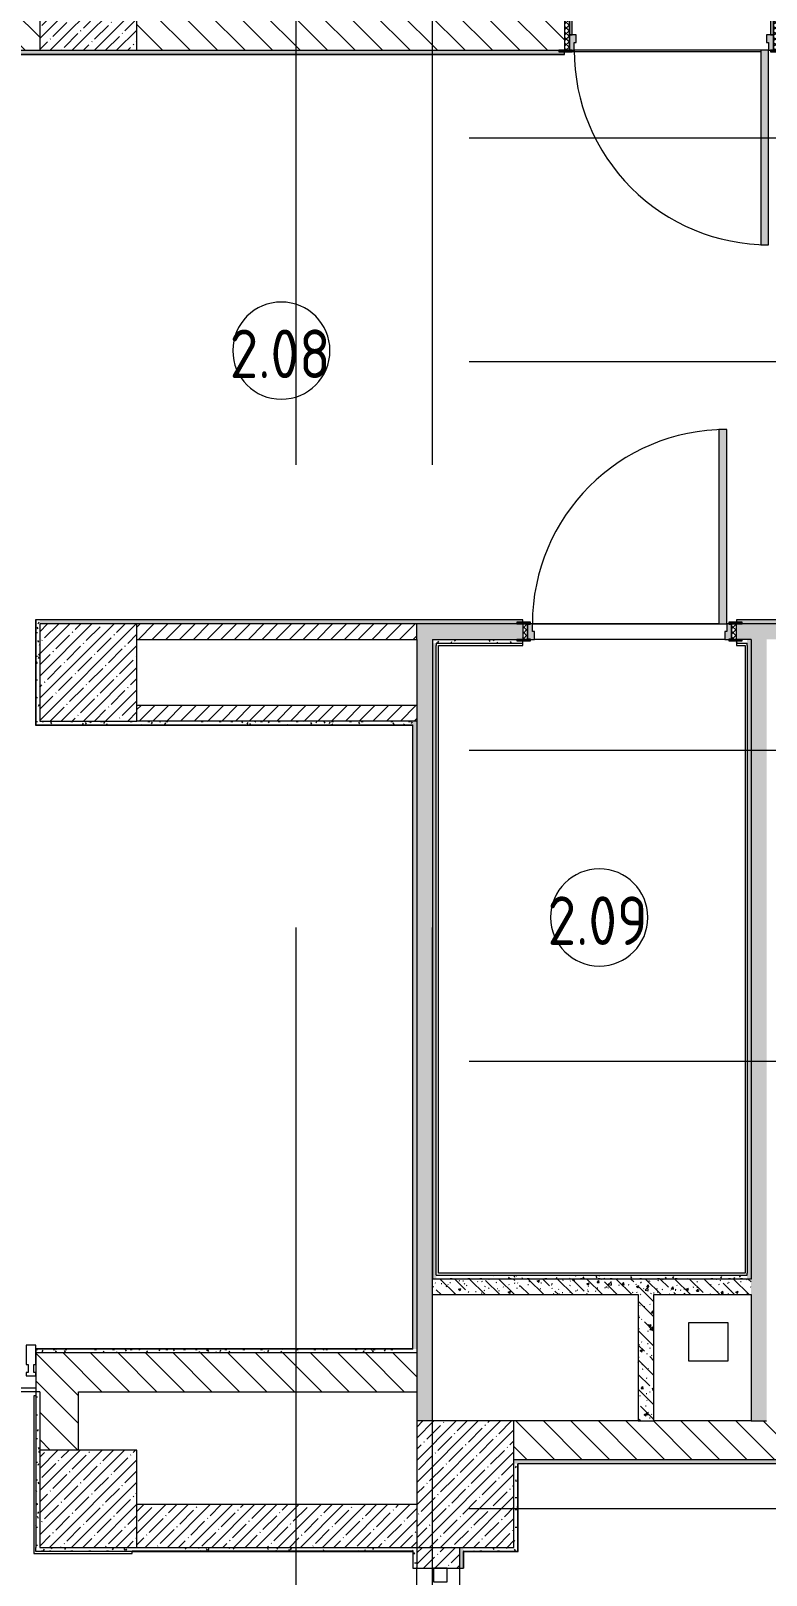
# Model space of a CAD drawing. Header units: millimetres. Extents: x -6228 to 201956, y -8553 to 30426.
# Drawn here: x 170446 to 174229, y 10757 to 18700 of the extents above; entities that cross this region are included whole.
import ezdxf

# ---------------------------------------------------------------- set-up
doc = ezdxf.new("R2010")
doc.units = ezdxf.units.MM
doc.linetypes.add('Осевая', pattern=[15875, 3175, -2381.25, 7937.5, -2381.25])
for name, color, linetype, lineweight in [('A-AREA-IDEN', 7, 'Continuous', 9), ('A-GLAZ-CWMG-3', 7, 'Continuous', 9), ('A-WALL-4', 7, 'Continuous', 13), ('I-WALL-5', 7, 'Continuous', 9), ('S-COLS-2', 7, 'Continuous', 9), ('Оси-2', 7, 'Осевая', 9)]:
    doc.layers.add(name, color=color, linetype=linetype, lineweight=lineweight)
for name, color, linetype, lineweight, true_color in [('A-DOOR-5', 7, 'Continuous', 9, 0xaaaaaa), ('A-DOOR-6', 7, 'Continuous', 9, 0xe2e2e2), ('A-DOOR-FRAM-4', 7, 'Continuous', 9, 0xe2e2e2), ('A-DOOR-FRAM-5', 7, 'Continuous', 9, 0xaaaaaa), ('A-FLOR-3', 7, 'Continuous', 9, 0xaaaaaa), ('I-WALL-6', 7, 'Continuous', 9, 0x787878), ('I-WALL-7', 9, 'Continuous', 9, 0x808080)]:
    doc.layers.add(name, color=color, linetype=linetype, lineweight=lineweight, true_color=true_color)
doc.styles.add('GOST Common', font='GOST_Common.ttf', dxfattribs={"width": 0.9, "height": 250})
pattern_1 = [(135, (96951.9, 0), (-70.71068, -70.71068), [])]
pattern_2 = [(45, (96951.9, 0), (-57.02463, 57.02463), []), (45, (97008.92, 0), (-57.02463, 57.02463), [100.806, -20.161, 3.353, -16.808])]
pattern_3 = [(135, (96951.9, 0), (-75.43415, -75.43415), [106.68, -17.78, 3.556, -17.78]), (135, (96951.9, 75.39), (-75.43415, -75.43415), []), (50, (96951.9, 0), (127.52922, -11.15758), [13.335, -146.685]), (355, (96951.9, 0), (-24.66966, 133.74002), [10.668, -117.348]), (100.451, (96962.52, -0.93), (102.85973, 122.58178), [11.333, -124.663]), (46.184, (96951.9, 35.56), (189.75516, -29.43036), [20.002, -220.027]), (96.636, (96967.7, 33.1), (166.1822, 173.1996), [17, -186.995]), (351.184, (96951.9, 35.56), (166.18393, 173.19757), [16.002, -176.022]), (21, (96969.68, 26.67), (106.13027, -71.58603), [13.335, -146.685]), (326, (96969.68, 26.67), (43.26188, 128.93175), [10.668, -117.348]), (71.451, (96978.52, 20.7), (149.39198, 57.34505), [11.333, -124.663]), (37.5, (96951.896, 0), (2.162228, 59.188357), [3.353, -112.573, 3.353, -115.773, -117.792]), (37.5, (96951.896, 0), (2.162228, 59.188357), [-235.052, 3.353, -114.44]), (7.5, (96951.896, 0), (46.773857, 70.126152), [3.353, -64.567, 3.353, -109.906, -44.894]), (7.5, (96951.896, 0), (46.773857, 70.126152), [-181.178, 3.353, -41.542]), (327.5, (96912.247, 0), (94.91367, -4.010093), [3.353, -41.097, 3.353, -135.331, -184.023]), (327.5, (96912.247, 0), (94.91367, -4.010093), [-183.134, 3.353, -180.67]), (317.5, (96894.47, 0), (103.69057, 17.79882), [3.353, -54.432, 3.353, -88.748, -130.683]), (317.5, (96894.47, 0), (103.69057, 17.79882), [-149.885, 3.353, -127.33])]
pattern_4 = [(45, (96951.896, 0), (-35.35534, 35.35534), [])]
pattern_5 = [(0, (96951.896, 0), (121.92, 30.48), [10.058, -81.382, 10.058, -81.382, -487.68]), (0, (96951.896, 0), (121.92, 30.48), [-182.88, 10.058, -172.822, 10.058, -81.382, -213.36]), (0, (96951.896, 0), (121.92, 30.48), [-457.2, 10.058, -50.902, 10.058, -142.342]), (120, (96997.616, 15.24), (-87.356454, 90.345817), [10.058, -81.382, 10.058, -81.382, -487.68]), (120, (96997.616, 15.24), (-87.356454, 90.345817), [-182.88, 10.058, -172.822, 10.058, -81.382, -213.36]), (120, (96997.616, 15.24), (-87.356454, 90.345817), [-457.2, 10.058, -50.902, 10.058, -142.342]), (240, (97012.856, 76.2), (-34.563546, -120.825817), [10.058, -81.382, 10.058, -81.382, -487.68]), (240, (97012.856, 76.2), (-34.563546, -120.825817), [-182.88, 10.058, -172.822, 10.058, -81.382, -213.36]), (240, (97012.856, 76.2), (-34.563546, -120.825817), [-457.2, 10.058, -50.902, 10.058, -142.342])]

# ---------------------------------------------------------------- blocks, each defined once
blk = doc.blocks.new('110_Дверь_СКБ_1Ст_Внутренняя1 - Д-4 1100x2100h_су мгн-32375332-План зашивки приборов отопления в осях 1 этажа 12-23')
at = {"layer": 'A-DOOR-5'}
h = blk.add_hatch(dxfattribs=at)
h.set_pattern_fill('FP_35', color=256, style=0, pattern_type=2)
h.set_pattern_definition([(135, (1751.41, 164.685), (-14.14214, -14.14214), []), (225, (1751.41, 164.685), (14.14214, -14.14214), [])])
h.paths.add_polyline_path([(554.2, 100), (537.5, 100), (537.5, -100), (562.5, -100), (562.5, 100)])
at = {"layer": 'A-DOOR-6'}
h = blk.add_hatch(color=256, dxfattribs=at)
h.paths.add_polyline_path([(-487.5, 100), (-512.5, 100), (-512.5, 20), (-477.5, 20), (-477.5, 60), (-487.5, 60)])
h.paths.add_polyline_path([(537.5, 100), (512.5, 100), (512.5, 60), (502.5, 60), (502.5, 20), (537.5, 20)])
at = {"layer": 'A-DOOR-FRAM-4'}
for points in [[(-487.5, 1100), (-487.5, 100), (-447.5, 100), (-447.5, 1100)], [(-567.5, 108), (-567.5, 100), (-497.5, 100), (-497.5, 108)], [(-512.5, 100), (-512.5, 99), (-497.5, 100)], [(554.2, 108), (522.5, 108), (522.5, 100), (592.5, 100), (592.5, 108)], [(522.5, 100), (522.5, 99), (537.5, 100)], [(-497.5, 20), (-512.5, 20), (-512.5, -100), (-497.5, -100)], [(537.5, 20), (522.5, 20), (522.5, -100), (537.5, -100)], [(-567.5, -100), (-567.5, -108), (-497.5, -108), (-497.5, -100)], [(554.2, -100), (522.5, -100), (522.5, -108), (592.5, -108), (592.5, -100)]]:
    blk.add_hatch(color=256, dxfattribs=at).paths.add_polyline_path(points)
at = {"layer": 'A-DOOR-FRAM-5'}
h = blk.add_hatch(dxfattribs=at)
h.set_pattern_fill('FP_36', color=256, style=0, pattern_type=2)
h.set_pattern_definition([(45, (-371.384, 164.685), (-14.1421, 14.1421), []), (135, (-371.384, 164.685), (-14.1421, -14.1421), [])])
h.paths.add_polyline_path([(-512.5, 100), (-537.5, 100), (-537.5, -100), (-512.5, -100)])
at = {"layer": 'A-DOOR-5'}
for p, q in [((-487.5, 1100), (-487.5, 100)), ((-447.5, 1100), (-487.5, 1100)), ((-447.5, 100), (-447.5, 1100)), ((-487.5, 100), (-447.5, 100))]:
    blk.add_line(p, q, dxfattribs=at)
blk.add_arc((-487.5, 100), 1000, 360, 90, dxfattribs=at)
at = {"layer": 'A-DOOR-FRAM-5'}
for p, q in [((-497.5, 108), (-567.5, 108)), ((-567.5, 108), (-567.5, 100)), ((-567.5, 100), (-497.5, 100)), ((-512.5, 100), (-537.5, 100)), ((-537.5, 100), (-537.5, -100)), ((-487.5, 100), (-512.5, 100)), ((-512.5, 100), (-512.5, 20)), ((-512.5, -100), (-512.5, 100)), ((-497.5, 100), (-512.5, 100)), ((-512.5, 100), (-512.5, 99)), ((-512.5, 99), (-497.5, 99)), ((-497.5, 100), (-497.5, 108)), ((-497.5, 99), (-497.5, 100)), ((-487.5, 60), (-487.5, 100)), ((512.5, 100), (512.5, 60)), ((537.5, 100), (512.5, 100)), ((592.5, 108), (522.5, 108)), ((522.5, 108), (522.5, 100)), ((537.5, 100), (522.5, 100)), ((522.5, 100), (522.5, 99)), ((522.5, 100), (592.5, 100)), ((522.5, 99), (537.5, 99)), ((537.5, 20), (537.5, 100)), ((562.5, 100), (537.5, 100)), ((537.5, 100), (537.5, -100)), ((537.5, 99), (537.5, 100)), ((562.5, -100), (562.5, 100)), ((592.5, 100), (592.5, 108)), ((-512.5, 20), (-477.5, 20)), ((-497.5, 20), (-512.5, 20)), ((-512.5, 20), (-512.5, -100)), ((-497.5, -100), (-497.5, 20)), ((-477.5, 60), (-487.5, 60)), ((-477.5, 20), (-477.5, 60)), ((512.5, 60), (502.5, 60)), ((502.5, 60), (502.5, 20)), ((502.5, 20), (537.5, 20)), ((537.5, 20), (522.5, 20)), ((522.5, 20), (522.5, -100)), ((537.5, -100), (537.5, 20)), ((-497.5, -100), (-567.5, -100)), ((-567.5, -100), (-567.5, -108)), ((-567.5, -108), (-497.5, -108)), ((-537.5, -100), (-512.5, -100)), ((-512.5, -100), (-497.5, -100)), ((-497.5, -108), (-497.5, -100)), ((522.5, -100), (537.5, -100)), ((592.5, -100), (522.5, -100)), ((522.5, -100), (522.5, -108)), ((522.5, -108), (592.5, -108)), ((537.5, -100), (562.5, -100)), ((592.5, -108), (592.5, -100))]:
    blk.add_line(p, q, dxfattribs=at)
blk = doc.blocks.new('BSC_Колонна _Прямоугольная - 650х500-23287315-План зашивки приборов отопления в осях 1 этажа 12-23')
at = {"layer": 'S-COLS-2'}
h = blk.add_hatch(dxfattribs=at)
h.set_pattern_fill('FP_174', color=256, style=0, pattern_type=2)
h.set_pattern_definition([(135, (11225, -75730), (-57.02463, -57.02463), []), (135, (11225, -75672.975), (-57.02463, -57.02463), [100.806, -20.161, 3.353, -16.808])])
h.paths.add_polyline_path([(325, -100.1), (325, 250), (-325, 250), (-325, -250), (325, -250)])
for p, q in [((325, 250), (-325, 250)), ((-325, 250), (-325, -250)), ((325, -250), (325, 250)), ((-325, -250), (325, -250))]:
    blk.add_line(p, q, dxfattribs=at)
blk = doc.blocks.new('BSC_Колонна _Прямоугольная - 500х500-V200-План зашивки приборов отопления в осях 1 этажа 12-23')
at = {"layer": 'S-COLS-2'}
h = blk.add_hatch(dxfattribs=at)
h.set_pattern_fill('FP_175', color=256, style=0, pattern_type=2)
h.set_pattern_definition([(45, (-73790, -11150), (-57.02463, 57.02463), []), (45, (-73732.975, -11150), (-57.02463, 57.02463), [100.806, -20.161, 3.353, -16.808])])
h.paths.add_polyline_path([(-250, -250), (250, -250), (250, 250), (-250, 250), (-250, 186.7)])
for p, q in [((250, 250), (-250, 250)), ((-250, 250), (-250, -250)), ((250, -250), (250, 250)), ((-250, -250), (250, -250))]:
    blk.add_line(p, q, dxfattribs=at)
blk = doc.blocks.new('BSC_Колонна _Прямоугольная - 500х500-V202-План зашивки приборов отопления в осях 1 этажа 12-23')
at = {"layer": 'S-COLS-2'}
h = blk.add_hatch(dxfattribs=at)
h.set_pattern_fill('FP_177', color=256, style=0, pattern_type=2)
h.set_pattern_definition([(45, (-73790, -15400), (-57.02463, 57.02463), []), (45, (-73732.975, -15400), (-57.02463, 57.02463), [100.806, -20.161, 3.353, -16.808])])
h.paths.add_polyline_path([(-250, -250), (250, -250), (250, 250), (-250, 250), (-250, -9.9)])
for p, q in [((250, 250), (-250, 250)), ((-250, 250), (-250, -250)), ((250, -250), (250, 250)), ((-250, -250), (250, -250))]:
    blk.add_line(p, q, dxfattribs=at)
blk = doc.blocks.new('110_Дверь_СКБ_1Ст_Внутренняя1 - Д-5 _л_ 1100x2100h_су мгн EIW30-32897889-План зашивки приборов отопления в осях 1 этажа 12-23')
at = {"layer": 'A-DOOR-5'}
h = blk.add_hatch(dxfattribs=at)
h.set_pattern_fill('FP_60', color=256, style=0, pattern_type=2)
h.set_pattern_definition([(135, (1751.41, 104.685), (-14.14214, -14.14214), []), (225, (1751.41, 104.685), (14.14214, -14.14214), [])])
h.paths.add_polyline_path([(562.5, -40), (562.5, 40), (537.5, 40), (537.5, -40)])
at = {"layer": 'A-DOOR-6'}
h = blk.add_hatch(color=256, dxfattribs=at)
h.paths.add_polyline_path([(537.5, -40), (537.5, 40), (512.5, 40), (512.5, 0), (502.5, 0), (502.5, -40)])
h.paths.add_polyline_path([(-477.5, -40), (-477.5, 0), (-487.5, 0), (-487.5, 40), (-512.5, 40), (-512.5, -40)])
at = {"layer": 'A-DOOR-FRAM-4'}
for points in [[(472.5, 40), (512.5, 40), (512.5, 1040), (472.5, 1040), (472.5, 359.2)], [(-497.5, 40), (-497.5, 48), (-567.5, 48), (-567.5, 40)], [(-497.5, 39), (-497.5, 40), (-512.5, 39)], [(592.5, 40), (592.5, 48), (522.5, 48), (522.5, 40)], [(537.5, 39), (537.5, 40), (522.5, 39)], [(-497.5, -48), (-497.5, -40), (-567.5, -40), (-567.5, -48)], [(-497.5, -40), (-497.5, -39), (-512.5, -40)], [(537.5, -40), (537.5, -39), (522.5, -40)], [(592.5, -48), (592.5, -40), (522.5, -40), (522.5, -48)]]:
    blk.add_hatch(color=256, dxfattribs=at).paths.add_polyline_path(points)
at = {"layer": 'A-DOOR-FRAM-5'}
h = blk.add_hatch(dxfattribs=at)
h.set_pattern_fill('FP_61', color=256, style=0, pattern_type=2)
h.set_pattern_definition([(45, (-371.384, 104.685), (-14.1421, 14.1421), []), (135, (-371.384, 104.685), (-14.1421, -14.1421), [])])
h.paths.add_polyline_path([(-512.5, -40), (-512.5, 40), (-537.5, 40), (-537.5, -40)])
at = {"layer": 'A-DOOR-5'}
for p, q in [((512.5, 1040), (472.5, 1040)), ((472.5, 1040), (472.5, 40)), ((512.5, 40), (512.5, 1040)), ((472.5, 40), (512.5, 40))]:
    blk.add_line(p, q, dxfattribs=at)
blk.add_arc((512.5, 40), 1000, 90, 180, dxfattribs=at)
at = {"layer": 'A-DOOR-FRAM-5'}
for p, q in [((-497.5, 48), (-567.5, 48)), ((-567.5, 48), (-567.5, 40)), ((-567.5, 40), (-497.5, 40)), ((-512.5, 40), (-537.5, 40)), ((-537.5, 40), (-537.5, -40)), ((-487.5, 40), (-512.5, 40)), ((-512.5, 40), (-512.5, -40)), ((-512.5, -40), (-512.5, 40)), ((-497.5, 40), (-512.5, 40)), ((-512.5, 40), (-512.5, 39)), ((-512.5, 39), (-497.5, 39)), ((-497.5, 40), (-497.5, 48)), ((-497.5, 39), (-497.5, 40)), ((-487.5, 0), (-487.5, 40)), ((-477.5, 0), (-487.5, 0)), ((-477.5, -40), (-477.5, 0)), ((512.5, 0), (502.5, 0)), ((502.5, 0), (502.5, -40)), ((512.5, 40), (512.5, 0)), ((537.5, 40), (512.5, 40)), ((592.5, 48), (522.5, 48)), ((522.5, 48), (522.5, 40)), ((537.5, 40), (522.5, 40)), ((522.5, 40), (522.5, 39)), ((522.5, 40), (592.5, 40)), ((522.5, 39), (537.5, 39)), ((537.5, -40), (537.5, 40)), ((562.5, 40), (537.5, 40)), ((537.5, 40), (537.5, -40)), ((537.5, 39), (537.5, 40)), ((562.5, -40), (562.5, 40)), ((592.5, 40), (592.5, 48)), ((-497.5, -40), (-567.5, -40)), ((-567.5, -40), (-567.5, -48)), ((-567.5, -48), (-497.5, -48)), ((-537.5, -40), (-512.5, -40)), ((-497.5, -39), (-512.5, -39)), ((-512.5, -39), (-512.5, -40)), ((-512.5, -40), (-477.5, -40)), ((-512.5, -40), (-497.5, -40)), ((-497.5, -40), (-497.5, -39)), ((-497.5, -48), (-497.5, -40)), ((502.5, -40), (537.5, -40)), ((537.5, -39), (522.5, -39)), ((522.5, -39), (522.5, -40)), ((522.5, -40), (537.5, -40)), ((592.5, -40), (522.5, -40)), ((522.5, -40), (522.5, -48)), ((522.5, -48), (592.5, -48)), ((537.5, -40), (537.5, -39)), ((537.5, -40), (562.5, -40)), ((592.5, -48), (592.5, -40))]:
    blk.add_line(p, q, dxfattribs=at)
blk = doc.blocks.new('BSC_Колонна _Прямоугольная - 500х500-V212-План зашивки приборов отопления в осях 1 этажа 12-23')
at = {"layer": 'S-COLS-2'}
h = blk.add_hatch(dxfattribs=at)
h.set_pattern_fill('FP_180', color=256, style=0, pattern_type=2)
h.set_pattern_definition([(45, (-73790, -18850), (-57.02463, 57.02463), []), (45, (-73732.975, -18850), (-57.02463, 57.02463), [100.806, -20.161, 3.353, -16.808])])
h.paths.add_polyline_path([(-250, -250), (250, -250), (250, 250), (-250, 250), (-250, 14.6)])
for p, q in [((250, 250), (-250, 250)), ((-250, 250), (-250, -250)), ((250, -250), (250, 250)), ((-250, -250), (250, -250))]:
    blk.add_line(p, q, dxfattribs=at)
blk = doc.blocks.new('Прямоугольный импост - 50 x 70 мм-31927764-План зашивки приборов отопления в осях 1 этажа 12-23')
at = {"layer": 'A-GLAZ-CWMG-3'}
for p, q in [((-70, 35), (0, 35)), ((-70, -35), (-70, 35)), ((0, 35), (0, -35)), ((0, -35), (-70, -35))]:
    blk.add_line(p, q, dxfattribs=at)
blk = doc.blocks.new('Прямоугольный импост - Импост структурный с накладкой - 160мм Темный-33326242-План зашивки приборов отопления в осях 1 этажа 12-23')
at = {"layer": 'A-GLAZ-CWMG-3'}
for p, q in [((0, 140), (-50, 140)), ((-50, 140), (-50, 40)), ((0, 40), (0, 140)), ((-50, 40), (-40, 40)), ((-40, 0), (-50, 0)), ((-50, 0), (-50, -17)), ((-40, 40), (-40, 0)), ((-10, 0), (-10, 40)), ((-10, 40), (0, 40)), ((0, 0), (-10, 0)), ((0, -17), (0, 0)), ((-50, -17), (0, -17))]:
    blk.add_line(p, q, dxfattribs=at)
blk = doc.blocks.new('Марка_Помещения - Номер-25198446-План зашивки приборов отопления в осях 1 этажа 12-23')
at = {"layer": 'A-AREA-IDEN'}
for start, end in [(360, 180), (180, 360)]:
    blk.add_arc((0, 0), 2.5, start, end, dxfattribs=at)

msp = doc.modelspace()

# ---------------------------------------------------------------- hatches: boundary and pattern name
at = {"layer": 'I-WALL-5'}
h = msp.add_hatch(dxfattribs=at)
h.set_pattern_fill('FP_159', color=256, style=0, pattern_type=2)
h.set_pattern_definition(pattern_1)
h.paths.add_polyline_path([(181151.9, 18600), (181151.9, 18800), (177131.9, 18800), (177131.9, 18600), (181136.8, 18600)])
h.paths.add_polyline_path([(175531.9, 18600), (175531.9, 18800), (174291.9, 18800), (174291.9, 18600), (175312.1, 18600)])
h.paths.add_polyline_path([(173127.9, 18600), (173191.9, 18600), (173191.9, 18800), (170991.9, 18800), (170991.9, 18600), (171671.7, 18600)])
h.paths.add_polyline_path([(170491.9, 18600), (170491.9, 18800), (163711.9, 18800), (163711.9, 18600), (170215.5, 18600)])
h = msp.add_hatch(dxfattribs=at)
h.set_pattern_fill('FP_162', color=256, style=0, pattern_type=2)
h.set_pattern_definition(pattern_4)
h.paths.add_polyline_path([(172431.9, 15570), (172431.9, 15650), (170991.9, 15650), (170991.9, 15570), (171671.7, 15570)])
h = msp.add_hatch(dxfattribs=at)
h.set_pattern_fill('FP_162', color=256, style=0, pattern_type=2)
h.set_pattern_definition(pattern_4)
h.paths.add_polyline_path([(172411.9, 15150), (172431.9, 15150), (172431.9, 15230), (170991.9, 15230), (170991.9, 15150), (171671.7, 15150)])
h = msp.add_hatch(dxfattribs=at)
h.set_pattern_fill('FP_159', color=256, style=0, pattern_type=2)
h.set_pattern_definition(pattern_1)
h.paths.add_polyline_path([(172431.9, 11700), (172431.9, 11900), (170471.9, 11900), (170471.9, 11700), (172399.8, 11700)])
h.paths.add_polyline_path([(167761.9, 11700), (167781.9, 11700), (167781.9, 11900), (167761.9, 11900)])
h.paths.add_polyline_path([(167261.9, 11700), (167261.9, 11900), (167185.9, 11900), (167185.9, 11700)])
h.paths.add_polyline_path([(165665, 11700), (165705.9, 11700), (165705.9, 11900), (165616.9, 11900), (165616.9, 11700)])
h = msp.add_hatch(dxfattribs=at)
h.set_pattern_fill('FP_159', color=256, style=0, pattern_type=2)
h.set_pattern_definition(pattern_1)
h.paths.add_polyline_path([(170691.9, 11400), (170691.9, 11700), (170491.9, 11700), (170491.9, 11400)])
h = msp.add_hatch(dxfattribs=at)
h.set_pattern_fill('FP_159', color=256, style=0, pattern_type=2)
h.set_pattern_definition(pattern_1)
h.paths.add_polyline_path([(177301.9, 11350), (177301.9, 11550), (172931.9, 11550), (172931.9, 11350), (177281.9, 11350)])
h = msp.add_hatch(dxfattribs=at)
h.set_pattern_fill('FP_157', color=256, style=0, pattern_type=2)
h.set_pattern_definition(pattern_2)
h.paths.add_polyline_path([(172431.9, 10900), (172431.9, 11120), (170991.9, 11120), (170991.9, 10900), (172399.8, 10900)])
h = msp.add_hatch(dxfattribs=at)
h.set_pattern_fill('FP_157', color=256, style=0, pattern_type=2)
h.set_pattern_definition(pattern_2)
h.paths.add_polyline_path([(172651.9, 7900), (172651.9, 9352.3), (172431.9, 9352.3), (172431.9, 7900)])
h.paths.add_polyline_path([(172431.9, 10792.3), (172651.9, 10792.3), (172651.9, 10900), (172431.9, 10900)])
at = {"layer": 'I-WALL-6'}
h = msp.add_hatch(dxfattribs=at)
h.set_pattern_fill('FP_165', color=256, style=0, pattern_type=2)
h.set_pattern_definition(pattern_3)
h.paths.add_polyline_path([(172511.9, 11550), (172511.9, 15650), (172431.9, 15650), (172431.9, 11550)])
h = msp.add_hatch(dxfattribs=at)
h.set_pattern_fill('FP_165', color=256, style=0, pattern_type=2)
h.set_pattern_definition(pattern_3)
h.paths.add_polyline_path([(181151.9, 15570), (181151.9, 15650), (179531.9, 15650), (179531.9, 15570), (181136.8, 15570)])
h.paths.add_polyline_path([(178401.9, 15570), (178431.9, 15570), (178431.9, 15650), (176031.9, 15650), (176031.9, 15570), (178224.4, 15570)])
h.paths.add_polyline_path([(174220, 15570), (174431.9, 15570), (174431.9, 15650), (174076.7, 15650), (174076.7, 15570), (174151.7, 15570)])
h.paths.add_polyline_path([(172976.7, 15570), (172976.7, 15650), (172511.9, 15650), (172511.9, 15570), (172946.7, 15570)])
h = msp.add_hatch(dxfattribs=at)
h.set_pattern_fill('FP_165', color=256, style=0, pattern_type=2)
h.set_pattern_definition(pattern_3)
h.paths.add_polyline_path([(174231.7, 11550), (174231.7, 15570), (174151.7, 15570), (174151.7, 11550)])
h = msp.add_hatch(dxfattribs=at)
h.set_pattern_fill('FP_165', color=256, style=0, pattern_type=2)
h.set_pattern_definition(pattern_3)
h.paths.add_polyline_path([(173127.9, 12200), (174151.7, 12200), (174151.7, 12280), (172511.9, 12280), (172511.9, 12200)])
h = msp.add_hatch(dxfattribs=at)
h.set_pattern_fill('FP_165', color=256, style=0, pattern_type=2)
h.set_pattern_definition(pattern_3)
h.paths.add_polyline_path([(173651.7, 11550), (173651.7, 12200), (173571.7, 12200), (173571.7, 11550)])
at = {"layer": 'I-WALL-7'}
h = msp.add_hatch(dxfattribs=at)
h.set_pattern_fill('FP_186', color=256, style=0, pattern_type=2)
h.set_pattern_definition(pattern_5)
h.paths.add_polyline_path([(181410.9, 18580), (181411.9, 18580), (181411.9, 18600), (177161.9, 18599.9), (177161.9, 18592), (177131.9, 18592), (177131.9, 18580), (181136.8, 18580)])
h.paths.add_polyline_path([(174321.9, 18580), (176031.9, 18580), (176031.9, 18592), (176001.9, 18592), (176001.9, 18600), (174321.9, 18599.7), (174321.9, 18592), (174291.9, 18592), (174291.9, 18580)])
h.paths.add_polyline_path([(173127.9, 18580), (173191.9, 18580), (173191.9, 18592), (173161.9, 18592), (173161.9, 18600), (163711.9, 18600), (163711.9, 18580), (171671.7, 18580)])
h = msp.add_hatch(dxfattribs=at)
h.set_pattern_fill('FP_186', color=256, style=0, pattern_type=2)
h.set_pattern_definition(pattern_5)
h.paths.add_polyline_path([(170491.9, 15150), (170491.9, 15670), (170471.9, 15670), (170471.9, 15150)])
h = msp.add_hatch(dxfattribs=at)
h.set_pattern_fill('FP_186', color=256, style=0, pattern_type=2)
h.set_pattern_definition(pattern_5)
h.paths.add_polyline_path([(179951.9, 15650), (179951.9, 15670), (179531.9, 15670), (179531.9, 15658), (179561.9, 15658), (179561.9, 15650), (179680.6, 15650)])
h.paths.add_polyline_path([(178224.4, 15650), (178401.9, 15650.2), (178401.9, 15658), (178431.9, 15658), (178431.9, 15670), (175531.9, 15670), (175531.9, 15658), (175561.9, 15658), (175561.9, 15650), (177860.4, 15650)])
h.paths.add_polyline_path([(174401.9, 15650), (174401.9, 15658), (174431.9, 15658), (174431.9, 15670), (174076.7, 15670), (174076.7, 15658), (174106.7, 15658), (174106.7, 15650), (174220, 15650)])
h.paths.add_polyline_path([(172946.7, 15650), (172946.7, 15658), (172976.7, 15658), (172976.7, 15670), (170491.9, 15670), (170491.9, 15650), (172511.9, 15650)])
h = msp.add_hatch(dxfattribs=at)
h.set_pattern_fill('FP_186', color=256, style=0, pattern_type=2)
h.set_pattern_definition(pattern_5)
h.paths.add_polyline_path([(174106.7, 15550), (174131.7, 15550), (174131.7, 15570), (174106.7, 15570), (174106.7, 15562), (174076.7, 15562), (174076.7, 15550)])
h.paths.add_polyline_path([(172976.7, 15550), (172976.7, 15562), (172946.7, 15562), (172946.7, 15570), (172511.9, 15570), (172511.9, 15550), (172946.7, 15550)])
h = msp.add_hatch(dxfattribs=at)
h.set_pattern_fill('FP_186', color=256, style=0, pattern_type=2)
h.set_pattern_definition(pattern_5)
h.paths.add_polyline_path([(174151.7, 12280), (174151.7, 15570), (174131.7, 15570), (174131.7, 12280)])
h = msp.add_hatch(dxfattribs=at)
h.set_pattern_fill('FP_186', color=256, style=0, pattern_type=2)
h.set_pattern_definition(pattern_5)
h.paths.add_polyline_path([(172511.9, 12280), (172531.9, 12280), (172531.9, 15550), (172511.9, 15550), (172511.9, 13073.9)])
h = msp.add_hatch(dxfattribs=at)
h.set_pattern_fill('FP_186', color=256, style=0, pattern_type=2)
h.set_pattern_definition(pattern_5)
h.paths.add_polyline_path([(172410.9, 15130), (172411.9, 15130), (172411.9, 15150), (170471.9, 15150), (170471.9, 15130), (171671.7, 15130)])
h = msp.add_hatch(dxfattribs=at)
h.set_pattern_fill('FP_186', color=256, style=0, pattern_type=2)
h.set_pattern_definition(pattern_5)
h.paths.add_polyline_path([(172411.9, 11920), (172431.9, 11920), (172431.9, 15150), (172411.9, 15150), (172411.9, 11921)])
h = msp.add_hatch(dxfattribs=at)
h.set_pattern_fill('FP_186', color=256, style=0, pattern_type=2)
h.set_pattern_definition(pattern_5)
h.paths.add_polyline_path([(174131.7, 12280), (174131.7, 12300), (172531.9, 12300), (172531.9, 12280), (173855.9, 12280)])
h = msp.add_hatch(dxfattribs=at)
h.set_pattern_fill('FP_186', color=256, style=0, pattern_type=2)
h.set_pattern_definition(pattern_5)
h.paths.add_polyline_path([(172431.9, 11900), (172431.9, 11920), (170471.9, 11920), (170471.9, 11900), (172399.8, 11900)])
h = msp.add_hatch(dxfattribs=at)
h.set_pattern_fill('FP_186', color=256, style=0, pattern_type=2)
h.set_pattern_definition(pattern_5)
h.paths.add_polyline_path([(170471.9, 10900), (170491.9, 10900), (170491.9, 11700), (170471.9, 11700), (170471.9, 11336.7)])
h = msp.add_hatch(dxfattribs=at)
h.set_pattern_fill('FP_186', color=256, style=0, pattern_type=2)
h.set_pattern_definition(pattern_5)
h.paths.add_polyline_path([(177280.9, 11330), (177281.9, 11330), (177281.9, 11350), (172931.9, 11350), (172931.9, 11330), (176040.2, 11330)])
h = msp.add_hatch(dxfattribs=at)
h.set_pattern_fill('FP_186', color=256, style=0, pattern_type=2)
h.set_pattern_definition(pattern_5)
h.paths.add_polyline_path([(172931.9, 10880), (172951.9, 10880), (172951.9, 11330), (172931.9, 11330), (172931.9, 10900)])
h = msp.add_hatch(dxfattribs=at)
h.set_pattern_fill('FP_186', color=256, style=0, pattern_type=2)
h.set_pattern_definition(pattern_5)
h.paths.add_polyline_path([(172410.9, 10880), (172411.9, 10880), (172411.9, 10900), (170471.9, 10900), (170471.9, 10880), (172399.8, 10880)])
h = msp.add_hatch(dxfattribs=at)
h.set_pattern_fill('FP_186', color=256, style=0, pattern_type=2)
h.set_pattern_definition(pattern_5)
h.paths.add_polyline_path([(172411.9, 8300), (172431.9, 8300), (172431.9, 9352.3), (172411.9, 9352.3), (172411.9, 8301)])
h.paths.add_polyline_path([(172431.9, 10792.3), (172431.9, 10900), (172411.9, 10900), (172411.9, 10792.3)])
h = msp.add_hatch(dxfattribs=at)
h.set_pattern_fill('FP_186', color=256, style=0, pattern_type=2)
h.set_pattern_definition(pattern_5)
h.paths.add_polyline_path([(172651.9, 4130), (172671.9, 4130), (172671.9, 9352.3), (172651.9, 9352.3), (172651.9, 4966.9)])
h.paths.add_polyline_path([(172671.9, 10792.3), (172671.9, 10900), (172651.9, 10900), (172651.9, 10792.3)])
h = msp.add_hatch(dxfattribs=at)
h.set_pattern_fill('FP_186', color=256, style=0, pattern_type=2)
h.set_pattern_definition(pattern_5)
h.paths.add_polyline_path([(172671.9, 10880), (172931.9, 10880), (172931.9, 10900), (172671.9, 10900)])

# ---------------------------------------------------------------- linework, layer by layer
at = {"layer": 'A-FLOR-3'}
for p, q in [((174201.9, 18592.9), (173231.9, 18592.9)), ((173986.7, 15650), (173026.7, 15650)), ((173832.4, 12057), (174032.4, 12057)), ((173832.4, 11857), (173832.4, 12057)), ((174032.4, 12057), (174032.4, 11857)), ((174032.4, 11857), (173832.4, 11857)), ((167781.9, 11720), (170471.9, 11720)), ((170471.9, 11700), (167781.9, 11700))]:
    msp.add_line(p, q, dxfattribs=at)
at = {"layer": 'A-WALL-4'}
for p, q in [((163711.9, 18600), (170491.9, 18600)), ((170991.9, 18600), (173161.9, 18600)), ((172431.9, 15570), (172431.9, 15650)), ((172946.7, 15650), (172511.9, 15650)), ((174401.9, 15650), (174106.7, 15650)), ((172511.9, 15570), (172946.7, 15570)), ((172511.9, 15570), (172511.9, 12280)), ((174151.7, 15570), (174106.7, 15570)), ((174151.7, 15570), (174151.7, 12280)), ((172531.9, 15550), (172976.7, 15550)), ((172531.9, 15550), (172531.9, 15539)), ((174131.7, 15539), (174131.7, 15550)), ((172431.9, 15230), (172431.9, 11900)), ((172431.9, 15150), (170991.9, 15150)), ((172411.9, 15130), (172410.9, 15130)), ((172411.9, 11920), (172411.9, 15130)), ((174151.7, 12280), (172511.9, 12280)), ((172531.9, 12300), (174131.7, 12300)), ((174131.7, 12300), (174131.7, 12311)), ((172431.9, 11900), (170471.9, 11900)), ((170491.9, 11700), (170471.9, 11700)), ((170471.9, 11680), (170471.9, 10900)), ((173571.7, 11550), (173651.7, 11550)), ((174151.7, 11550), (174231.7, 11550)), ((177301.9, 11350), (172931.9, 11350)), ((177281.9, 11330), (172951.9, 11330)), ((172951.9, 11330), (172951.9, 11329)), ((172431.9, 10900), (172431.9, 10792.3)), ((172411.9, 10880), (170967.1, 10880)), ((170967.1, 10879.5), (170967.1, 10879)), ((172411.9, 10880), (172411.9, 10792.3)), ((172671.9, 10880), (172671.9, 10792.3))]:
    msp.add_line(p, q, dxfattribs=at)
at = {"layer": 'I-WALL-5'}
for p, q in [((173191.9, 18579), (173191.9, 18592)), ((174201.9, 18600), (173241.9, 18600)), ((163732.9, 18580), (173191.9, 18580)), ((163732.9, 18579), (173191.9, 18579)), ((170470.9, 15671), (170470.9, 15129)), ((172976.7, 15671), (170470.9, 15671)), ((170471.9, 15670), (170471.9, 15130)), ((172976.7, 15670), (170471.9, 15670)), ((172511.9, 15650), (170991.9, 15650)), ((172976.7, 15658), (172976.7, 15671)), ((173026.7, 15650), (173986.7, 15650)), ((174076.7, 15671), (174076.7, 15658)), ((174431.9, 15671), (174076.7, 15671)), ((174431.9, 15670), (174076.7, 15670)), ((170991.9, 15570), (172431.9, 15570)), ((172431.9, 15570), (172431.9, 15230)), ((174016.7, 15570), (173036.7, 15570)), ((172531.9, 12300), (172531.9, 15539)), ((172542.9, 15539), (172976.7, 15539)), ((172542.9, 12311), (172542.9, 15539)), ((172976.7, 15539), (172976.7, 15562)), ((174076.7, 15562), (174076.7, 15539)), ((174076.7, 15550), (174131.7, 15550)), ((174076.7, 15539), (174120.7, 15539)), ((174120.7, 15539), (174120.7, 12311)), ((174131.7, 15539), (174131.7, 12311)), ((172431.9, 15230), (170991.9, 15230)), ((170470.9, 15129), (172410.9, 15129)), ((170471.9, 15130), (172410.9, 15130)), ((172410.9, 11921), (172410.9, 15130)), ((174120.7, 12311), (172542.9, 12311)), ((172511.9, 11550), (172511.9, 12200)), ((172511.9, 12200), (173571.7, 12200)), ((173571.7, 12200), (173571.7, 11550)), ((173651.7, 12200), (174151.7, 12200)), ((173651.7, 11550), (173651.7, 12200)), ((174151.7, 12200), (174151.7, 11550)), ((170471.9, 11921), (170471.9, 11680)), ((172410.9, 11921), (170471.9, 11921)), ((172411.9, 11920), (170471.9, 11920)), ((172431.9, 11900), (172431.9, 11550)), ((170471.9, 11680), (170460.9, 11680)), ((170460.9, 11680), (170460.9, 10868.5)), ((170491.9, 11700), (170491.9, 11400)), ((170691.9, 11700), (172431.9, 11700)), ((170691.9, 11400), (170691.9, 11700)), ((173571.7, 11550), (172931.9, 11550)), ((174151.7, 11550), (173651.7, 11550)), ((172951.9, 10880), (172951.9, 11329)), ((177280.9, 11329), (172951.9, 11329)), ((172952.9, 10879), (172952.9, 11329)), ((172431.9, 11120), (170991.9, 11120)), ((170471.9, 10879.5), (170471.9, 10900)), ((170991.9, 10900), (172431.9, 10900)), ((172651.9, 10900), (172651.9, 4050)), ((170460.9, 10868.5), (170967.1, 10868.5)), ((170471.9, 10880), (170967.1, 10880)), ((170967.1, 10879.5), (170471.9, 10879.5)), ((170967.1, 10880), (170967.1, 10879.5)), ((170967.1, 10879), (172410.9, 10879)), ((170967.1, 10868.5), (170967.1, 10879)), ((172410.9, 10879), (172410.9, 10792.3)), ((172671.9, 10880), (172951.9, 10880)), ((172672.9, 10879), (172952.9, 10879)), ((172672.9, 10792.3), (172672.9, 10879)), ((172410.9, 10792.3), (172672.9, 10792.3)), ((172431.9, 10700), (172431.9, 10792.3))]:
    msp.add_line(p, q, dxfattribs=at)
at = {"layer": 'Оси-2'}
for p, q in [((172511.9, 593.7), (172511.9, 25078.1)), ((171811.9, 593.7), (171811.9, 24898.1)), ((135394.4, 18150), (179201.9, 18150)), ((135394.4, 17000), (179201.9, 17000)), ((135394.4, 15000), (178601.9, 15000)), ((135394.4, 13400), (178601.9, 13400)), ((135394.4, 11100), (179201.9, 11100))]:
    msp.add_line(p, q, dxfattribs=at)

# ---------------------------------------------------------------- block references
at = {"layer": 'A-AREA-IDEN', "xscale": 99.99999999999993, "yscale": 99.99999999999993, "zscale": 99.99999999999993}
for p in [(171735.1, 17055.4), (173370.7, 14140)]:
    msp.add_blockref('Марка_Помещения - Номер-25198446-План зашивки приборов отопления в осях 1 этажа 12-23', p, dxfattribs=at)
at = {"layer": 'A-DOOR-5', "rotation": 180}
msp.add_blockref('110_Дверь_СКБ_1Ст_Внутренняя1 - Д-4 1100x2100h_су мгн-32375332-План зашивки приборов отопления в осях 1 этажа 12-23', (173754.4, 18700), dxfattribs=at)
at = {"layer": 'A-DOOR-5'}
msp.add_blockref('110_Дверь_СКБ_1Ст_Внутренняя1 - Д-5 _л_ 1100x2100h_су мгн EIW30-32897889-План зашивки приборов отопления в осях 1 этажа 12-23', (173514.2, 15610), dxfattribs=at)
at = {"layer": 'A-GLAZ-CWMG-3'}
msp.add_blockref('Прямоугольный импост - Импост структурный с накладкой - 160мм Темный-33326242-План зашивки приборов отопления в осях 1 этажа 12-23', (170471.9, 11800), dxfattribs=at)
at = {"layer": 'A-GLAZ-CWMG-3', "extrusion": (0, 0, -1), "rotation": 90.00000000000004}
msp.add_blockref('Прямоугольный импост - 50 x 70 мм-31927764-План зашивки приборов отопления в осях 1 этажа 12-23', (-172552.9, 10792.3), dxfattribs=at)
at = {"layer": 'S-COLS-2'}
for name, p in [('BSC_Колонна _Прямоугольная - 500х500-V212-План зашивки приборов отопления в осях 1 этажа 12-23', (170741.9, 18850)), ('BSC_Колонна _Прямоугольная - 500х500-V202-План зашивки приборов отопления в осях 1 этажа 12-23', (170741.9, 15400)), ('BSC_Колонна _Прямоугольная - 500х500-V200-План зашивки приборов отопления в осях 1 этажа 12-23', (170741.9, 11150))]:
    msp.add_blockref(name, p, dxfattribs=at)
at = {"layer": 'S-COLS-2', "rotation": 270.0000000000007}
msp.add_blockref('BSC_Колонна _Прямоугольная - 650х500-23287315-План зашивки приборов отопления в осях 1 этажа 12-23', (172681.9, 11225), dxfattribs=at)

# ---------------------------------------------------------------- texts
at = {"layer": 'A-AREA-IDEN', "char_height": 250, "width": 663.797, "attachment_point": 1, "style": 'GOST Common'}
for s, insert in [('2.08', (171469.4, 17164)), ('2.09', (173105, 14248.5))]:
    msp.add_mtext(s, dxfattribs=dict(at, insert=insert))

doc.saveas('drawing.dxf')
